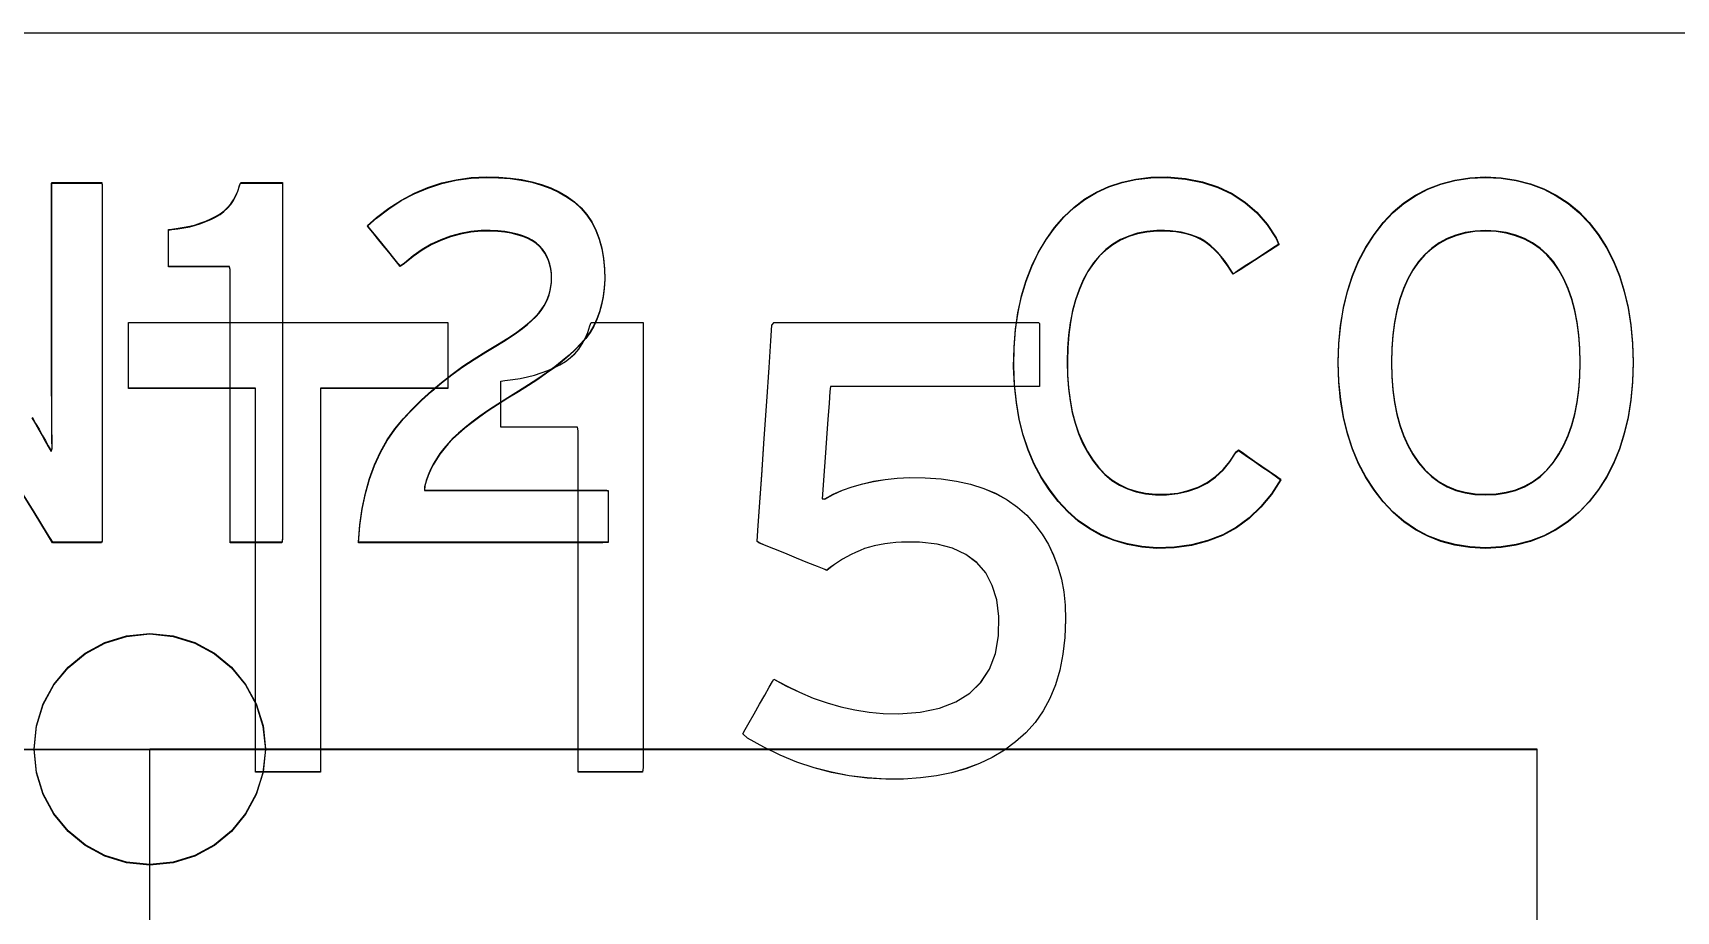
# Model space of a CAD drawing. Extents: x 1 to 47.7, y 0.2 to 35.
# Drawn here: x 36.5456 to 36.901, y 12.1549 to 12.3447 of the extents above; entities that cross this region are included whole.
import ezdxf

# ---------------------------------------------------------------- set-up
doc = ezdxf.new("R2010")
doc.units = 0
doc.header["$MEASUREMENT"] = 0
for name, color, linetype in [('5_1___24__TARGET_LEDS___12', 7, 'CONTINUOUS'), ('6_2___8__INDEPENDENT_INPUT', 7, 'CONTINUOUS'), ('6_3___8__OPTOISO_INDEPENDE', 7, 'CONTINUOUS'), ('6_4___24__OPTOISO_INDEPEND', 7, 'CONTINUOUS'), ('6_6___8__INDEPENDENT_INPUT', 7, 'CONTINUOUS'), ('6_7___8__OPTOISO_INDEPENDE', 7, 'CONTINUOUS'), ('8_0_____DWG', 7, 'CONTINUOUS')]:
    doc.layers.add(name, color=color, linetype=linetype)

msp = doc.modelspace()

# ---------------------------------------------------------------- linework, layer by layer
at = {"layer": '5_1___24__TARGET_LEDS___12'}
for points in [[(36.54539, 12.26154), (36.54617, 12.26019), (36.5469, 12.2589), (36.54761, 12.25766), (36.54827, 12.25646), (36.54891, 12.25532), (36.54951, 12.25422), (36.54974, 12.25485), (36.54972, 12.25678), (36.5497, 12.25876), (36.54968, 12.26079), (36.54967, 12.26289), (36.54966, 12.26503), (36.54965, 12.26723), (36.54964, 12.26948), (36.54964, 12.27179), (36.54964, 12.27321), (36.54964, 12.27681), (36.54964, 12.28223), (36.54964, 12.28875), (36.54964, 12.29562), (36.54964, 12.30214), (36.54964, 12.30756), (36.54964, 12.31116), (36.54965, 12.31225), (36.55016, 12.31225), (36.5513, 12.31225), (36.55289, 12.31225), (36.55472, 12.31225), (36.55659, 12.31225), (36.5583, 12.31225), (36.55966, 12.31225), (36.56047, 12.31225), (36.5606, 12.3117), (36.5606, 12.30667), (36.5606, 12.2975), (36.5606, 12.28561), (36.5606, 12.27242), (36.5606, 12.25933), (36.5606, 12.24774), (36.5606, 12.23908), (36.5606, 12.23475), (36.5604, 12.2345), (36.55952, 12.2345), (36.55812, 12.2345), (36.55641, 12.2345), (36.55457, 12.2345), (36.5528, 12.2345), (36.5513, 12.2345), (36.55025, 12.2345), (36.54986, 12.2345), (36.54876, 12.23628), (36.54584, 12.24103), (36.54164, 12.24786)], [(36.27086, 12.1398), (36.27086, 12.18979), (36.57085, 12.18977)], [(36.57085, 12.1398), (36.57085, 12.18979), (36.87085, 12.18979), (36.87085, 11.93517)]]:
    msp.add_lwpolyline(points, dxfattribs=at)
for points in [[(36.58827, 12.2345), (36.58827, 12.23679), (36.58827, 12.24285), (36.58827, 12.25154), (36.58827, 12.26169), (36.58827, 12.27213), (36.58827, 12.28169), (36.58827, 12.28921), (36.58827, 12.29353), (36.58814, 12.29413), (36.58717, 12.29413), (36.58549, 12.29413), (36.58335, 12.29413), (36.58101, 12.29413), (36.57874, 12.29413), (36.57679, 12.29413), (36.57543, 12.29413), (36.57492, 12.29413), (36.57492, 12.29444), (36.57492, 12.29525), (36.57492, 12.29642), (36.57492, 12.29779), (36.57492, 12.29919), (36.57492, 12.30048), (36.57492, 12.3015), (36.57492, 12.30208), (36.57562, 12.30222), (36.57697, 12.30237), (36.57827, 12.30258), (36.57953, 12.30284), (36.58074, 12.30315), (36.5819, 12.30352), (36.58302, 12.30393), (36.58409, 12.3044), (36.58511, 12.30492), (36.58606, 12.30549), (36.58692, 12.30613), (36.5877, 12.30685), (36.58839, 12.30766), (36.58899, 12.30854), (36.58951, 12.3095), (36.58994, 12.31054), (36.59029, 12.31166), (36.59052, 12.31225), (36.59118, 12.31225), (36.59233, 12.31225), (36.5938, 12.31225), (36.59539, 12.31225), (36.59695, 12.31225), (36.59828, 12.31225), (36.59921, 12.31225), (36.59956, 12.31225), (36.59956, 12.30927), (36.59956, 12.30136), (36.59956, 12.29003), (36.59956, 12.2768), (36.59956, 12.26319), (36.59956, 12.25072), (36.59956, 12.24091), (36.59956, 12.23528), (36.59944, 12.2345), (36.59862, 12.2345), (36.5972, 12.2345), (36.59539, 12.2345), (36.59342, 12.2345), (36.5915, 12.2345), (36.58985, 12.2345), (36.5887, 12.2345)], [(36.61599, 12.2345), (36.61632, 12.23823), (36.61683, 12.24177), (36.61753, 12.24512), (36.61841, 12.24827), (36.61949, 12.25124), (36.62075, 12.25402), (36.6222, 12.2566), (36.62384, 12.259), (36.62567, 12.2612), (36.62762, 12.26327), (36.62965, 12.26527), (36.63177, 12.2672), (36.63396, 12.26905), (36.63623, 12.27082), (36.63858, 12.27252), (36.64102, 12.27415), (36.64353, 12.2757), (36.64573, 12.27699), (36.64735, 12.278), (36.64885, 12.27898), (36.65021, 12.27992), (36.65145, 12.28083), (36.65255, 12.28171), (36.65353, 12.28256), (36.65438, 12.28337), (36.65509, 12.28416), (36.65566, 12.28492), (36.65615, 12.28571), (36.65658, 12.2865), (36.65694, 12.28731), (36.65723, 12.28814), (36.65746, 12.28898), (36.65763, 12.28983), (36.65773, 12.2907), (36.65777, 12.29158), (36.65774, 12.29263), (36.65762, 12.29364), (36.65742, 12.2946), (36.65713, 12.2955), (36.65676, 12.29635), (36.6563, 12.29714), (36.65576, 12.29788), (36.65514, 12.29856), (36.65443, 12.29919), (36.65358, 12.29978), (36.65262, 12.30029), (36.65154, 12.30074), (36.65036, 12.30111), (36.64906, 12.30141), (36.64764, 12.30164), (36.64612, 12.30179), (36.64448, 12.30188), (36.64255, 12.30187), (36.64028, 12.30166), (36.63806, 12.30126), (36.6359, 12.30067), (36.6338, 12.29989), (36.63175, 12.29892), (36.62976, 12.29776), (36.62783, 12.2964), (36.62595, 12.29486), (36.62505, 12.29422), (36.62454, 12.29485), (36.62366, 12.29593), (36.62255, 12.2973), (36.62134, 12.2988), (36.62014, 12.30027), (36.6191, 12.30156), (36.61833, 12.3025), (36.61796, 12.30295), (36.61992, 12.30472), (36.62255, 12.30673), (36.62527, 12.30848), (36.62809, 12.30998), (36.63101, 12.3112), (36.63403, 12.31217), (36.63715, 12.31287), (36.64036, 12.31332), (36.64368, 12.3135), (36.64633, 12.31343), (36.64885, 12.31323), (36.65123, 12.3129), (36.65348, 12.31244), (36.6556, 12.31184), (36.65758, 12.31111), (36.65943, 12.31025), (36.66114, 12.30926), (36.66272, 12.30812), (36.66414, 12.3068), (36.66538, 12.30534), (36.66646, 12.30374), (36.66736, 12.302), (36.66808, 12.30012), (36.66864, 12.29809), (36.66902, 12.29592), (36.66923, 12.29361), (36.66926, 12.29139), (36.66915, 12.2895), (36.66893, 12.28769), (36.66859, 12.28596), (36.66814, 12.28433), (36.66757, 12.28278), (36.66689, 12.28132), (36.66609, 12.27995), (36.66518, 12.27866), (36.66412, 12.27744), (36.66291, 12.27621), (36.66156, 12.27497), (36.66007, 12.2737), (36.65845, 12.27243), (36.6567, 12.27114), (36.65481, 12.26983), (36.65278, 12.2685), (36.65061, 12.26717), (36.64829, 12.26575), (36.64611, 12.26436), (36.64409, 12.26301), (36.64224, 12.26172), (36.64054, 12.26046), (36.63901, 12.25925), (36.63764, 12.25808), (36.63644, 12.25696), (36.63539, 12.25587), (36.63446, 12.25477), (36.63361, 12.25366), (36.63285, 12.25252), (36.63217, 12.25137), (36.63158, 12.25021), (36.63107, 12.24902), (36.63065, 12.24782), (36.63032, 12.2466), (36.63031, 12.24578), (36.63262, 12.24578), (36.6371, 12.24578), (36.64303, 12.24578), (36.64971, 12.24578), (36.65642, 12.24578), (36.66247, 12.24578), (36.66715, 12.24578), (36.66973, 12.24578), (36.67003, 12.24565), (36.67003, 12.24484), (36.67003, 12.24347), (36.67003, 12.24173), (36.67003, 12.23982), (36.67003, 12.23795), (36.67003, 12.23631), (36.67003, 12.2351), (36.67003, 12.23453), (36.66883, 12.2345), (36.66428, 12.2345), (36.65722, 12.2345), (36.64862, 12.2345), (36.63943, 12.2345), (36.63062, 12.2345), (36.62313, 12.2345), (36.61794, 12.2345)], [(36.8155, 12.24812), (36.81346, 12.24497), (36.81119, 12.24219), (36.80867, 12.23978), (36.80591, 12.23776), (36.80291, 12.23611), (36.79967, 12.23483), (36.79619, 12.23393), (36.79246, 12.2334), (36.78868, 12.23328), (36.78543, 12.23356), (36.78234, 12.23413), (36.77942, 12.23497), (36.77667, 12.2361), (36.77409, 12.23751), (36.77167, 12.2392), (36.76943, 12.24118), (36.76735, 12.24344), (36.76542, 12.24594), (36.76367, 12.24861), (36.76215, 12.25146), (36.76086, 12.25451), (36.75978, 12.25775), (36.75893, 12.26117), (36.7583, 12.26479), (36.7579, 12.26859), (36.75771, 12.27258), (36.7578, 12.27664), (36.75811, 12.28053), (36.75865, 12.28423), (36.75941, 12.28774), (36.7604, 12.29107), (36.76161, 12.29422), (36.76304, 12.29718), (36.76469, 12.29995), (36.76657, 12.30254), (36.76858, 12.30488), (36.77075, 12.30694), (36.7731, 12.30872), (36.77561, 12.31021), (36.7783, 12.31143), (36.78115, 12.31237), (36.78417, 12.31303), (36.78736, 12.3134), (36.79095, 12.31347), (36.79488, 12.31313), (36.79853, 12.31242), (36.80189, 12.31133), (36.80497, 12.30987), (36.80777, 12.30803), (36.81029, 12.30582), (36.81252, 12.30323), (36.81447, 12.30027), (36.81504, 12.2989), (36.81429, 12.29841), (36.81304, 12.29761), (36.81148, 12.2966), (36.80977, 12.2955), (36.80811, 12.29443), (36.80667, 12.29351), (36.80564, 12.29284), (36.80518, 12.29255), (36.80462, 12.29347), (36.80395, 12.29447), (36.80327, 12.29542), (36.80258, 12.2963), (36.80186, 12.29711), (36.80113, 12.29786), (36.80038, 12.29855), (36.79961, 12.29917), (36.79881, 12.29973), (36.79793, 12.3002), (36.79701, 12.30062), (36.79602, 12.30098), (36.79499, 12.30127), (36.79391, 12.30151), (36.79277, 12.3017), (36.79158, 12.30182), (36.79033, 12.30188), (36.78867, 12.30187), (36.78652, 12.30167), (36.78449, 12.30128), (36.78259, 12.3007), (36.78081, 12.29992), (36.77916, 12.29895), (36.77763, 12.29779), (36.77623, 12.29644), (36.77496, 12.29489), (36.77379, 12.29314), (36.77275, 12.29122), (36.77185, 12.28915), (36.77108, 12.28694), (36.77045, 12.28457), (36.76996, 12.28205), (36.76961, 12.27939), (36.76939, 12.27657), (36.76931, 12.27361), (36.76937, 12.27066), (36.76957, 12.26785), (36.76991, 12.2652), (36.77038, 12.26269), (36.77099, 12.26033), (36.77174, 12.25811), (36.77262, 12.25605), (36.77365, 12.25412), (36.7748, 12.25234), (36.77606, 12.25069), (36.77744, 12.24924), (36.77895, 12.248), (36.78058, 12.24697), (36.78234, 12.24614), (36.78423, 12.24552), (36.78624, 12.2451), (36.78837, 12.24489), (36.79075, 12.24489), (36.79319, 12.24513), (36.79546, 12.24564), (36.79758, 12.24639), (36.79954, 12.2474), (36.80135, 12.24867), (36.80299, 12.25019), (36.80447, 12.25197), (36.8058, 12.25401), (36.80631, 12.25446), (36.80709, 12.25393), (36.8083, 12.25309), (36.8098, 12.25206), (36.8114, 12.25095), (36.81294, 12.24989), (36.81425, 12.24898), (36.81516, 12.24836)], [(36.89171, 12.2734), (36.89157, 12.26926), (36.8912, 12.26533), (36.89059, 12.26159), (36.88976, 12.25805), (36.88871, 12.25471), (36.88742, 12.25157), (36.8859, 12.24863), (36.88415, 12.24589), (36.88216, 12.24333), (36.87997, 12.24103), (36.87761, 12.23902), (36.87507, 12.23731), (36.87236, 12.2359), (36.86947, 12.23479), (36.8664, 12.23398), (36.86317, 12.23347), (36.85975, 12.23326), (36.85637, 12.23347), (36.85316, 12.23398), (36.85013, 12.23479), (36.84728, 12.2359), (36.8446, 12.23731), (36.84211, 12.23902), (36.83979, 12.24103), (36.83765, 12.24333), (36.83566, 12.24589), (36.83386, 12.24863), (36.83231, 12.25157), (36.83099, 12.25471), (36.8299, 12.25805), (36.82905, 12.26159), (36.82843, 12.26533), (36.82805, 12.26926), (36.82791, 12.2734), (36.82805, 12.27754), (36.82843, 12.28149), (36.82905, 12.28524), (36.8299, 12.2888), (36.83099, 12.29216), (36.83231, 12.29532), (36.83386, 12.29829), (36.83566, 12.30106), (36.83765, 12.30362), (36.83979, 12.30589), (36.84211, 12.30787), (36.8446, 12.30954), (36.84728, 12.31093), (36.85013, 12.31201), (36.85316, 12.3128), (36.85637, 12.3133), (36.85975, 12.3135), (36.86317, 12.3133), (36.8664, 12.3128), (36.86947, 12.31201), (36.87236, 12.31093), (36.87507, 12.30954), (36.87761, 12.30787), (36.87997, 12.30589), (36.88216, 12.30362), (36.88415, 12.30106), (36.8859, 12.29829), (36.88742, 12.29532), (36.88871, 12.29216), (36.88976, 12.2888), (36.89059, 12.28524), (36.8912, 12.28149), (36.89157, 12.27754)], [(36.88021, 12.2734), (36.88014, 12.27646), (36.87992, 12.27935), (36.87957, 12.28209), (36.87907, 12.28467), (36.87843, 12.2871), (36.87764, 12.28936), (36.87672, 12.29147), (36.87564, 12.29342), (36.87442, 12.29518), (36.87306, 12.29673), (36.87157, 12.29808), (36.86994, 12.29922), (36.86817, 12.30016), (36.86627, 12.3009), (36.86423, 12.30144), (36.86206, 12.30177), (36.85975, 12.30189), (36.85749, 12.30177), (36.85536, 12.30144), (36.85336, 12.3009), (36.85148, 12.30016), (36.84974, 12.29922), (36.84813, 12.29808), (36.84664, 12.29673), (36.84529, 12.29518), (36.84406, 12.29342), (36.84297, 12.29147), (36.84203, 12.28936), (36.84123, 12.2871), (36.84057, 12.28467), (36.84006, 12.28209), (36.8397, 12.27935), (36.83948, 12.27646), (36.83941, 12.2734), (36.83948, 12.27039), (36.8397, 12.26752), (36.84006, 12.26482), (36.84057, 12.26226), (36.84123, 12.25987), (36.84203, 12.25762), (36.84297, 12.25553), (36.84406, 12.2536), (36.84529, 12.2518), (36.84664, 12.25017), (36.84813, 12.24876), (36.84974, 12.24757), (36.85148, 12.24659), (36.85336, 12.24584), (36.85536, 12.24529), (36.85749, 12.24497), (36.85975, 12.24486), (36.86206, 12.24497), (36.86423, 12.24529), (36.86627, 12.24584), (36.86817, 12.24659), (36.86994, 12.24757), (36.87157, 12.24876), (36.87306, 12.25017), (36.87442, 12.2518), (36.87564, 12.2536), (36.87672, 12.25553), (36.87764, 12.25762), (36.87843, 12.25987), (36.87907, 12.26226), (36.87957, 12.26482), (36.87992, 12.26752), (36.88014, 12.27039)], [(36.59587, 12.18979), (36.59536, 12.18475), (36.5939, 12.18005), (36.59159, 12.17581), (36.58854, 12.17211), (36.58484, 12.16906), (36.5806, 12.16675), (36.57591, 12.1653), (36.57088, 12.16479), (36.56584, 12.1653), (36.56114, 12.16675), (36.55689, 12.16906), (36.55319, 12.17211), (36.55014, 12.17581), (36.54783, 12.18005), (36.54638, 12.18475), (36.54587, 12.18979), (36.54638, 12.19482), (36.54783, 12.19952), (36.55014, 12.20376), (36.55319, 12.20746), (36.55689, 12.21051), (36.56114, 12.21282), (36.56584, 12.21427), (36.57088, 12.21478), (36.57591, 12.21427), (36.5806, 12.21282), (36.58484, 12.21051), (36.58854, 12.20746), (36.59159, 12.20376), (36.5939, 12.19952), (36.59536, 12.19482)]]:
    msp.add_lwpolyline(points, close=True, dxfattribs=at)
at = {"layer": '6_2___8__INDEPENDENT_INPUT'}
msp.add_lwpolyline([(36.60783, 12.26789), (36.60783, 12.18494), (36.59374, 12.18494), (36.59374, 12.26789), (36.56627, 12.26789), (36.56627, 12.28212), (36.63532, 12.28212), (36.63532, 12.26789), (36.60783, 12.26789)], dxfattribs=at)
for points in [[(36.66352, 12.18494), (36.66352, 12.1878), (36.66352, 12.19538), (36.66352, 12.20624), (36.66352, 12.21892), (36.66352, 12.23197), (36.66352, 12.24392), (36.66352, 12.25333), (36.66352, 12.25873), (36.66335, 12.25947), (36.66214, 12.25947), (36.66004, 12.25947), (36.65736, 12.25947), (36.65444, 12.25947), (36.65159, 12.25947), (36.64916, 12.25947), (36.64746, 12.25947), (36.64682, 12.25947), (36.64682, 12.25986), (36.64682, 12.26088), (36.64682, 12.26234), (36.64682, 12.26405), (36.64682, 12.26581), (36.64682, 12.26742), (36.64682, 12.26868), (36.64682, 12.26941), (36.64769, 12.26958), (36.64938, 12.26978), (36.65101, 12.27003), (36.65258, 12.27036), (36.6541, 12.27075), (36.65555, 12.27121), (36.65695, 12.27173), (36.65829, 12.27232), (36.65957, 12.27297), (36.66075, 12.27367), (36.66183, 12.27448), (36.6628, 12.27538), (36.66366, 12.27638), (36.66441, 12.27748), (36.66506, 12.27868), (36.6656, 12.27999), (36.66603, 12.28139), (36.66632, 12.28212), (36.66715, 12.28212), (36.66859, 12.28212), (36.67041, 12.28212), (36.67241, 12.28212), (36.67435, 12.28212), (36.67601, 12.28212), (36.67718, 12.28212), (36.67761, 12.28212), (36.67761, 12.27841), (36.67761, 12.26852), (36.67761, 12.25435), (36.67761, 12.23782), (36.67761, 12.22081), (36.67761, 12.20522), (36.67761, 12.19295), (36.67761, 12.18591), (36.67747, 12.18494), (36.67645, 12.18494), (36.67467, 12.18494), (36.67241, 12.18494), (36.66995, 12.18494), (36.66755, 12.18494), (36.66549, 12.18494), (36.66406, 12.18494)], [(36.76896, 12.21794), (36.7688, 12.21405), (36.76838, 12.21039), (36.7677, 12.20697), (36.76676, 12.20378), (36.76555, 12.20084), (36.76408, 12.19813), (36.76236, 12.19566), (36.76037, 12.19343), (36.75812, 12.19143), (36.7557, 12.18966), (36.7531, 12.18811), (36.75033, 12.18678), (36.74739, 12.18566), (36.74428, 12.18477), (36.74099, 12.1841), (36.73754, 12.18365), (36.73391, 12.18342), (36.73004, 12.18341), (36.72606, 12.18364), (36.72215, 12.18413), (36.71832, 12.18486), (36.71455, 12.18585), (36.71085, 12.18708), (36.70722, 12.18856), (36.70366, 12.19029), (36.70018, 12.19227), (36.69914, 12.19318), (36.69967, 12.19412), (36.70054, 12.19564), (36.70161, 12.19753), (36.70277, 12.19958), (36.7039, 12.20156), (36.70487, 12.20327), (36.70556, 12.20449), (36.70586, 12.20502), (36.70847, 12.2036), (36.71142, 12.20217), (36.71438, 12.20094), (36.71737, 12.19989), (36.72037, 12.19903), (36.72339, 12.19836), (36.72643, 12.19788), (36.7295, 12.19758), (36.73279, 12.19749), (36.73751, 12.19786), (36.74165, 12.19873), (36.74522, 12.20009), (36.74821, 12.20196), (36.75063, 12.20432), (36.75248, 12.20718), (36.75375, 12.21055), (36.75445, 12.21441), (36.75454, 12.21855), (36.75406, 12.22214), (36.7531, 12.22528), (36.75166, 12.22797), (36.74975, 12.2302), (36.74736, 12.23198), (36.7445, 12.23331), (36.74117, 12.23419), (36.73736, 12.23462), (36.73478, 12.23465), (36.73348, 12.23461), (36.73223, 12.23453), (36.73101, 12.23441), (36.72983, 12.23426), (36.72868, 12.23406), (36.72757, 12.23382), (36.7265, 12.23355), (36.72547, 12.23324), (36.72448, 12.23285), (36.72351, 12.23242), (36.72257, 12.23196), (36.72164, 12.23147), (36.72073, 12.23095), (36.71984, 12.2304), (36.71897, 12.22981), (36.71812, 12.22919), (36.71729, 12.22854), (36.71674, 12.22876), (36.7153, 12.22935), (36.71322, 12.2302), (36.71076, 12.2312), (36.7082, 12.23224), (36.70581, 12.23321), (36.70384, 12.23401), (36.70258, 12.23452), (36.70225, 12.23475), (36.70241, 12.23716), (36.70276, 12.24225), (36.70323, 12.24915), (36.70377, 12.25704), (36.70431, 12.26507), (36.70481, 12.2724), (36.7052, 12.27818), (36.70543, 12.28158), (36.7059, 12.28212), (36.70966, 12.28212), (36.71643, 12.28212), (36.7252, 12.28212), (36.73494, 12.28212), (36.74463, 12.28212), (36.75323, 12.28212), (36.75972, 12.28212), (36.76308, 12.28212), (36.76332, 12.2819), (36.76332, 12.28082), (36.76332, 12.27907), (36.76332, 12.2769), (36.76332, 12.27456), (36.76332, 12.27228), (36.76332, 12.27031), (36.76332, 12.26891), (36.76332, 12.2683), (36.76202, 12.2683), (36.75794, 12.2683), (36.75184, 12.2683), (36.74454, 12.2683), (36.73685, 12.2683), (36.72955, 12.2683), (36.72346, 12.2683), (36.71937, 12.2683), (36.71807, 12.26829), (36.71799, 12.26721), (36.71781, 12.2647), (36.71754, 12.26119), (36.71724, 12.25712), (36.71693, 12.25293), (36.71665, 12.24905), (36.71641, 12.24593), (36.71627, 12.244), (36.71684, 12.24396), (36.71871, 12.24497), (36.7207, 12.24586), (36.72282, 12.24662), (36.72506, 12.24726), (36.72743, 12.24778), (36.72993, 12.24817), (36.73254, 12.24844), (36.73529, 12.24859), (36.73858, 12.24857), (36.74207, 12.24831), (36.74535, 12.24783), (36.74841, 12.24714), (36.75126, 12.24623), (36.7539, 12.24511), (36.75632, 12.24377), (36.75853, 12.24221), (36.76053, 12.24044), (36.7623, 12.23848), (36.76386, 12.23638), (36.76522, 12.23415), (36.76636, 12.23178), (36.7673, 12.22928), (36.76803, 12.22665), (36.76855, 12.22388), (36.76886, 12.22098)]]:
    msp.add_lwpolyline(points, close=True, dxfattribs=at)
at = {"layer": '6_3___8__OPTOISO_INDEPENDE'}
msp.add_lwpolyline([(36.60783, 12.26789), (36.60783, 12.18494), (36.59374, 12.18494), (36.59374, 12.26789), (36.56627, 12.26789), (36.56627, 12.28212), (36.63532, 12.28212), (36.63532, 12.26789), (36.60783, 12.26789)], dxfattribs=at)
for points in [[(36.66352, 12.18494), (36.66352, 12.1878), (36.66352, 12.19538), (36.66352, 12.20624), (36.66352, 12.21892), (36.66352, 12.23197), (36.66352, 12.24392), (36.66352, 12.25333), (36.66352, 12.25873), (36.66335, 12.25947), (36.66214, 12.25947), (36.66004, 12.25947), (36.65736, 12.25947), (36.65444, 12.25947), (36.65159, 12.25947), (36.64916, 12.25947), (36.64746, 12.25947), (36.64682, 12.25947), (36.64682, 12.25986), (36.64682, 12.26088), (36.64682, 12.26234), (36.64682, 12.26405), (36.64682, 12.26581), (36.64682, 12.26742), (36.64682, 12.26868), (36.64682, 12.26941), (36.64769, 12.26958), (36.64938, 12.26978), (36.65101, 12.27003), (36.65258, 12.27036), (36.6541, 12.27075), (36.65555, 12.27121), (36.65695, 12.27173), (36.65829, 12.27232), (36.65957, 12.27297), (36.66075, 12.27367), (36.66183, 12.27448), (36.6628, 12.27538), (36.66366, 12.27638), (36.66441, 12.27748), (36.66506, 12.27868), (36.6656, 12.27999), (36.66603, 12.28139), (36.66632, 12.28212), (36.66715, 12.28212), (36.66859, 12.28212), (36.67041, 12.28212), (36.67241, 12.28212), (36.67435, 12.28212), (36.67601, 12.28212), (36.67718, 12.28212), (36.67761, 12.28212), (36.67761, 12.27841), (36.67761, 12.26852), (36.67761, 12.25435), (36.67761, 12.23782), (36.67761, 12.22081), (36.67761, 12.20522), (36.67761, 12.19295), (36.67761, 12.18591), (36.67747, 12.18494), (36.67645, 12.18494), (36.67467, 12.18494), (36.67241, 12.18494), (36.66995, 12.18494), (36.66755, 12.18494), (36.66549, 12.18494), (36.66406, 12.18494)], [(36.76896, 12.21794), (36.7688, 12.21405), (36.76838, 12.21039), (36.7677, 12.20697), (36.76676, 12.20378), (36.76555, 12.20084), (36.76408, 12.19813), (36.76236, 12.19566), (36.76037, 12.19343), (36.75812, 12.19143), (36.7557, 12.18966), (36.7531, 12.18811), (36.75033, 12.18678), (36.74739, 12.18566), (36.74428, 12.18477), (36.74099, 12.1841), (36.73754, 12.18365), (36.73391, 12.18342), (36.73004, 12.18341), (36.72606, 12.18364), (36.72215, 12.18413), (36.71832, 12.18486), (36.71455, 12.18585), (36.71085, 12.18708), (36.70722, 12.18856), (36.70366, 12.19029), (36.70018, 12.19227), (36.69914, 12.19318), (36.69967, 12.19412), (36.70054, 12.19564), (36.70161, 12.19753), (36.70277, 12.19958), (36.7039, 12.20156), (36.70487, 12.20327), (36.70556, 12.20449), (36.70586, 12.20502), (36.70847, 12.2036), (36.71142, 12.20217), (36.71438, 12.20094), (36.71737, 12.19989), (36.72037, 12.19903), (36.72339, 12.19836), (36.72643, 12.19788), (36.7295, 12.19758), (36.73279, 12.19749), (36.73751, 12.19786), (36.74165, 12.19873), (36.74522, 12.20009), (36.74821, 12.20196), (36.75063, 12.20432), (36.75248, 12.20718), (36.75375, 12.21055), (36.75445, 12.21441), (36.75454, 12.21855), (36.75406, 12.22214), (36.7531, 12.22528), (36.75166, 12.22797), (36.74975, 12.2302), (36.74736, 12.23198), (36.7445, 12.23331), (36.74117, 12.23419), (36.73736, 12.23462), (36.73478, 12.23465), (36.73348, 12.23461), (36.73223, 12.23453), (36.73101, 12.23441), (36.72983, 12.23426), (36.72868, 12.23406), (36.72757, 12.23382), (36.7265, 12.23355), (36.72547, 12.23324), (36.72448, 12.23285), (36.72351, 12.23242), (36.72257, 12.23196), (36.72164, 12.23147), (36.72073, 12.23095), (36.71984, 12.2304), (36.71897, 12.22981), (36.71812, 12.22919), (36.71729, 12.22854), (36.71674, 12.22876), (36.7153, 12.22935), (36.71322, 12.2302), (36.71076, 12.2312), (36.7082, 12.23224), (36.70581, 12.23321), (36.70384, 12.23401), (36.70258, 12.23452), (36.70225, 12.23475), (36.70241, 12.23716), (36.70276, 12.24225), (36.70323, 12.24915), (36.70377, 12.25704), (36.70431, 12.26507), (36.70481, 12.2724), (36.7052, 12.27818), (36.70543, 12.28158), (36.7059, 12.28212), (36.70966, 12.28212), (36.71643, 12.28212), (36.7252, 12.28212), (36.73494, 12.28212), (36.74463, 12.28212), (36.75323, 12.28212), (36.75972, 12.28212), (36.76308, 12.28212), (36.76332, 12.2819), (36.76332, 12.28082), (36.76332, 12.27907), (36.76332, 12.2769), (36.76332, 12.27456), (36.76332, 12.27228), (36.76332, 12.27031), (36.76332, 12.26891), (36.76332, 12.2683), (36.76202, 12.2683), (36.75794, 12.2683), (36.75184, 12.2683), (36.74454, 12.2683), (36.73685, 12.2683), (36.72955, 12.2683), (36.72346, 12.2683), (36.71937, 12.2683), (36.71807, 12.26829), (36.71799, 12.26721), (36.71781, 12.2647), (36.71754, 12.26119), (36.71724, 12.25712), (36.71693, 12.25293), (36.71665, 12.24905), (36.71641, 12.24593), (36.71627, 12.244), (36.71684, 12.24396), (36.71871, 12.24497), (36.7207, 12.24586), (36.72282, 12.24662), (36.72506, 12.24726), (36.72743, 12.24778), (36.72993, 12.24817), (36.73254, 12.24844), (36.73529, 12.24859), (36.73858, 12.24857), (36.74207, 12.24831), (36.74535, 12.24783), (36.74841, 12.24714), (36.75126, 12.24623), (36.7539, 12.24511), (36.75632, 12.24377), (36.75853, 12.24221), (36.76053, 12.24044), (36.7623, 12.23848), (36.76386, 12.23638), (36.76522, 12.23415), (36.76636, 12.23178), (36.7673, 12.22928), (36.76803, 12.22665), (36.76855, 12.22388), (36.76886, 12.22098)]]:
    msp.add_lwpolyline(points, close=True, dxfattribs=at)
at = {"layer": '6_4___24__OPTOISO_INDEPEND'}
for points in [[(36.54541, 12.26167), (36.54618, 12.26032), (36.54692, 12.25903), (36.54762, 12.25779), (36.54829, 12.25659), (36.54892, 12.25545), (36.54952, 12.25436), (36.54975, 12.25498), (36.54973, 12.25691), (36.54971, 12.25889), (36.5497, 12.26093), (36.54968, 12.26302), (36.54967, 12.26516), (36.54966, 12.26736), (36.54966, 12.26961), (36.54966, 12.27192), (36.54966, 12.27335), (36.54966, 12.27695), (36.54966, 12.28237), (36.54966, 12.28888), (36.54966, 12.29576), (36.54966, 12.30227), (36.54966, 12.30769), (36.54966, 12.31129), (36.54966, 12.31238), (36.55017, 12.31238), (36.55132, 12.31238), (36.5529, 12.31238), (36.55473, 12.31238), (36.5566, 12.31238), (36.55832, 12.31238), (36.55967, 12.31238), (36.56048, 12.31238), (36.56061, 12.31183), (36.56061, 12.30679), (36.56061, 12.29763), (36.56061, 12.28574), (36.56061, 12.27255), (36.56061, 12.25946), (36.56061, 12.24787), (36.56061, 12.23921), (36.56061, 12.23488), (36.56041, 12.23463), (36.55953, 12.23463), (36.55814, 12.23463), (36.55642, 12.23463), (36.55458, 12.23463), (36.55282, 12.23463), (36.55131, 12.23463), (36.55026, 12.23463), (36.54987, 12.23463), (36.54878, 12.23641), (36.54586, 12.24116), (36.54165, 12.24799)], [(36.27087, 12.13994), (36.27087, 12.18992), (36.57087, 12.1899)], [(36.57087, 12.13994), (36.57087, 12.18992), (36.87086, 12.18992), (36.87086, 11.93527)]]:
    msp.add_lwpolyline(points, dxfattribs=at)
for points in [[(36.58828, 12.23463), (36.58828, 12.23691), (36.58828, 12.24298), (36.58828, 12.25167), (36.58828, 12.26182), (36.58828, 12.27225), (36.58828, 12.28182), (36.58828, 12.28934), (36.58828, 12.29366), (36.58815, 12.29426), (36.58718, 12.29426), (36.5855, 12.29426), (36.58336, 12.29426), (36.58102, 12.29426), (36.57875, 12.29426), (36.57681, 12.29426), (36.57545, 12.29426), (36.57494, 12.29426), (36.57494, 12.29456), (36.57494, 12.29538), (36.57494, 12.29655), (36.57494, 12.29792), (36.57494, 12.29932), (36.57494, 12.30061), (36.57494, 12.30162), (36.57494, 12.30221), (36.57563, 12.30234), (36.57698, 12.3025), (36.57828, 12.30271), (36.57954, 12.30297), (36.58075, 12.30328), (36.58191, 12.30365), (36.58303, 12.30406), (36.5841, 12.30453), (36.58512, 12.30505), (36.58607, 12.30562), (36.58693, 12.30626), (36.58771, 12.30698), (36.5884, 12.30779), (36.58901, 12.30867), (36.58952, 12.30963), (36.58996, 12.31067), (36.5903, 12.31179), (36.59053, 12.31238), (36.59119, 12.31238), (36.59234, 12.31238), (36.59381, 12.31238), (36.59541, 12.31238), (36.59696, 12.31238), (36.59829, 12.31238), (36.59922, 12.31238), (36.59957, 12.31238), (36.59957, 12.3094), (36.59957, 12.30149), (36.59957, 12.29016), (36.59957, 12.27693), (36.59957, 12.26332), (36.59957, 12.25085), (36.59957, 12.24104), (36.59957, 12.23541), (36.59946, 12.23463), (36.59864, 12.23463), (36.59721, 12.23463), (36.5954, 12.23463), (36.59343, 12.23463), (36.59151, 12.23463), (36.58986, 12.23463), (36.58872, 12.23463)], [(36.61601, 12.23463), (36.61633, 12.23836), (36.61684, 12.2419), (36.61754, 12.24524), (36.61843, 12.2484), (36.6195, 12.25137), (36.62076, 12.25414), (36.62222, 12.25673), (36.62385, 12.25913), (36.62568, 12.26133), (36.62763, 12.2634), (36.62967, 12.2654), (36.63178, 12.26733), (36.63397, 12.26918), (36.63624, 12.27096), (36.6386, 12.27266), (36.64103, 12.27428), (36.64355, 12.27584), (36.64574, 12.27712), (36.64737, 12.27813), (36.64886, 12.27911), (36.65023, 12.28005), (36.65146, 12.28096), (36.65257, 12.28184), (36.65354, 12.28269), (36.65439, 12.2835), (36.6551, 12.28428), (36.65568, 12.28505), (36.65617, 12.28583), (36.65659, 12.28663), (36.65695, 12.28744), (36.65724, 12.28827), (36.65747, 12.28911), (36.65764, 12.28996), (36.65774, 12.29083), (36.65778, 12.29171), (36.65775, 12.29276), (36.65763, 12.29377), (36.65743, 12.29473), (36.65714, 12.29563), (36.65677, 12.29648), (36.65632, 12.29727), (36.65578, 12.29801), (36.65515, 12.29869), (36.65444, 12.29932), (36.65359, 12.29991), (36.65263, 12.30042), (36.65156, 12.30087), (36.65037, 12.30124), (36.64907, 12.30154), (36.64766, 12.30177), (36.64613, 12.30192), (36.64449, 12.30201), (36.64257, 12.30199), (36.64029, 12.30179), (36.63807, 12.30139), (36.63591, 12.3008), (36.63381, 12.30002), (36.63176, 12.29904), (36.62977, 12.29788), (36.62784, 12.29653), (36.62596, 12.29499), (36.62507, 12.29435), (36.62455, 12.29498), (36.62368, 12.29606), (36.62257, 12.29743), (36.62135, 12.29892), (36.62016, 12.3004), (36.61911, 12.30169), (36.61834, 12.30263), (36.61797, 12.30308), (36.61993, 12.30485), (36.62256, 12.30686), (36.62528, 12.30861), (36.62811, 12.3101), (36.63103, 12.31133), (36.63405, 12.3123), (36.63716, 12.313), (36.64038, 12.31345), (36.64369, 12.31363), (36.64634, 12.31356), (36.64886, 12.31336), (36.65125, 12.31303), (36.6535, 12.31257), (36.65561, 12.31197), (36.65759, 12.31124), (36.65944, 12.31038), (36.66115, 12.30938), (36.66273, 12.30825), (36.66415, 12.30693), (36.6654, 12.30547), (36.66647, 12.30388), (36.66737, 12.30213), (36.6681, 12.30025), (36.66865, 12.29822), (36.66903, 12.29605), (36.66924, 12.29374), (36.66927, 12.29152), (36.66916, 12.28962), (36.66894, 12.28781), (36.6686, 12.28609), (36.66815, 12.28446), (36.66758, 12.28291), (36.6669, 12.28145), (36.6661, 12.28008), (36.66519, 12.2788), (36.66413, 12.27758), (36.66292, 12.27634), (36.66157, 12.2751), (36.66009, 12.27383), (36.65847, 12.27256), (36.65671, 12.27126), (36.65482, 12.26996), (36.65279, 12.26863), (36.65063, 12.26729), (36.6483, 12.26587), (36.64612, 12.26449), (36.6441, 12.26314), (36.64225, 12.26184), (36.64055, 12.26059), (36.63902, 12.25938), (36.63765, 12.25821), (36.63645, 12.25709), (36.6354, 12.256), (36.63447, 12.2549), (36.63363, 12.25379), (36.63287, 12.25265), (36.63219, 12.2515), (36.6316, 12.25034), (36.63109, 12.24915), (36.63067, 12.24795), (36.63033, 12.24673), (36.63032, 12.24591), (36.63264, 12.24591), (36.63711, 12.24591), (36.64304, 12.24591), (36.64972, 12.24591), (36.65644, 12.24591), (36.66249, 12.24591), (36.66716, 12.24591), (36.66975, 12.24591), (36.67004, 12.24578), (36.67004, 12.24497), (36.67004, 12.2436), (36.67004, 12.24186), (36.67004, 12.23995), (36.67004, 12.23808), (36.67004, 12.23644), (36.67004, 12.23523), (36.67004, 12.23465), (36.66885, 12.23463), (36.66429, 12.23463), (36.65723, 12.23463), (36.64863, 12.23463), (36.63944, 12.23463), (36.63063, 12.23463), (36.62314, 12.23463), (36.61795, 12.23463)], [(36.81551, 12.24825), (36.81348, 12.2451), (36.8112, 12.24232), (36.80868, 12.23991), (36.80592, 12.23789), (36.80292, 12.23623), (36.79968, 12.23496), (36.7962, 12.23406), (36.79248, 12.23353), (36.78869, 12.23341), (36.78544, 12.23369), (36.78235, 12.23425), (36.77943, 12.2351), (36.77668, 12.23623), (36.7741, 12.23764), (36.77169, 12.23933), (36.76944, 12.24131), (36.76736, 12.24357), (36.76543, 12.24607), (36.76369, 12.24874), (36.76216, 12.25159), (36.76087, 12.25464), (36.75979, 12.25787), (36.75894, 12.2613), (36.75831, 12.26491), (36.75791, 12.26872), (36.75773, 12.27271), (36.75781, 12.27677), (36.75812, 12.28066), (36.75866, 12.28436), (36.75942, 12.28787), (36.76041, 12.2912), (36.76162, 12.29435), (36.76305, 12.29731), (36.76471, 12.30008), (36.76658, 12.30267), (36.76859, 12.30501), (36.77077, 12.30707), (36.77311, 12.30884), (36.77563, 12.31034), (36.77831, 12.31156), (36.78116, 12.3125), (36.78417, 12.31315), (36.78736, 12.31353), (36.79095, 12.3136), (36.79489, 12.31326), (36.79854, 12.31255), (36.8019, 12.31146), (36.80498, 12.31), (36.80778, 12.30816), (36.8103, 12.30595), (36.81253, 12.30336), (36.81448, 12.3004), (36.81505, 12.29903), (36.8143, 12.29854), (36.81306, 12.29774), (36.8115, 12.29673), (36.80979, 12.29563), (36.80814, 12.29456), (36.8067, 12.29364), (36.80566, 12.29297), (36.80521, 12.29267), (36.80464, 12.2936), (36.80397, 12.2946), (36.80329, 12.29555), (36.80259, 12.29643), (36.80188, 12.29724), (36.80114, 12.29799), (36.80039, 12.29868), (36.79962, 12.2993), (36.79882, 12.29986), (36.79795, 12.30033), (36.79702, 12.30075), (36.79604, 12.3011), (36.795, 12.3014), (36.79392, 12.30164), (36.79278, 12.30182), (36.79159, 12.30195), (36.79035, 12.30201), (36.78868, 12.302), (36.78653, 12.3018), (36.7845, 12.30141), (36.7826, 12.30082), (36.78082, 12.30005), (36.77917, 12.29908), (36.77765, 12.29792), (36.77625, 12.29657), (36.77497, 12.29502), (36.77381, 12.29327), (36.77276, 12.29135), (36.77186, 12.28928), (36.77109, 12.28706), (36.77047, 12.2847), (36.76998, 12.28218), (36.76962, 12.27952), (36.76941, 12.2767), (36.76933, 12.27374), (36.76939, 12.27078), (36.76959, 12.26798), (36.76992, 12.26533), (36.77039, 12.26282), (36.771, 12.26045), (36.77175, 12.25824), (36.77264, 12.25617), (36.77366, 12.25425), (36.77481, 12.25247), (36.77607, 12.25082), (36.77745, 12.24937), (36.77896, 12.24813), (36.7806, 12.2471), (36.78236, 12.24627), (36.78424, 12.24565), (36.78625, 12.24523), (36.78839, 12.24502), (36.79077, 12.24502), (36.79321, 12.24526), (36.79548, 12.24577), (36.7976, 12.24652), (36.79956, 12.24754), (36.80136, 12.2488), (36.80301, 12.25033), (36.80449, 12.2521), (36.80581, 12.25414), (36.80633, 12.25459), (36.8071, 12.25406), (36.80832, 12.25322), (36.80981, 12.25218), (36.81141, 12.25108), (36.81295, 12.25002), (36.81426, 12.24911), (36.81517, 12.24849)], [(36.89172, 12.27353), (36.89158, 12.26939), (36.89121, 12.26545), (36.89061, 12.26172), (36.88978, 12.25818), (36.88872, 12.25484), (36.88743, 12.2517), (36.88591, 12.24876), (36.88417, 12.24602), (36.88218, 12.24346), (36.87999, 12.24115), (36.87762, 12.23915), (36.87508, 12.23744), (36.87237, 12.23603), (36.86948, 12.23492), (36.86642, 12.23411), (36.86318, 12.2336), (36.85977, 12.23338), (36.85638, 12.2336), (36.85317, 12.23411), (36.85014, 12.23492), (36.84729, 12.23603), (36.84461, 12.23744), (36.84211, 12.23915), (36.83979, 12.24115), (36.83765, 12.24346), (36.83566, 12.24602), (36.83387, 12.24876), (36.83231, 12.2517), (36.83099, 12.25484), (36.82991, 12.25818), (36.82906, 12.26172), (36.82844, 12.26545), (36.82806, 12.26939), (36.82792, 12.27353), (36.82806, 12.27767), (36.82844, 12.28162), (36.82906, 12.28537), (36.82991, 12.28892), (36.83099, 12.29228), (36.83231, 12.29545), (36.83387, 12.29842), (36.83566, 12.30119), (36.83765, 12.30375), (36.83979, 12.30602), (36.84211, 12.30799), (36.84461, 12.30967), (36.84729, 12.31106), (36.85014, 12.31214), (36.85317, 12.31293), (36.85638, 12.31343), (36.85977, 12.31363), (36.86318, 12.31343), (36.86642, 12.31293), (36.86948, 12.31214), (36.87237, 12.31106), (36.87508, 12.30967), (36.87762, 12.30799), (36.87999, 12.30602), (36.88218, 12.30375), (36.88417, 12.30119), (36.88591, 12.29842), (36.88743, 12.29545), (36.88872, 12.29228), (36.88978, 12.28892), (36.89061, 12.28537), (36.89121, 12.28162), (36.89158, 12.27767)], [(36.88022, 12.27353), (36.88015, 12.27659), (36.87994, 12.27948), (36.87958, 12.28222), (36.87908, 12.2848), (36.87844, 12.28723), (36.87766, 12.28949), (36.87673, 12.2916), (36.87566, 12.29355), (36.87444, 12.29531), (36.87308, 12.29686), (36.87159, 12.29821), (36.86996, 12.29935), (36.86819, 12.30029), (36.86629, 12.30103), (36.86425, 12.30156), (36.86208, 12.30189), (36.85977, 12.30202), (36.85751, 12.30189), (36.85537, 12.30156), (36.85337, 12.30103), (36.8515, 12.30029), (36.84975, 12.29935), (36.84814, 12.29821), (36.84666, 12.29686), (36.8453, 12.29531), (36.84407, 12.29355), (36.84298, 12.2916), (36.84204, 12.28949), (36.84124, 12.28723), (36.84059, 12.2848), (36.84008, 12.28222), (36.83971, 12.27948), (36.8395, 12.27659), (36.83942, 12.27353), (36.8395, 12.27051), (36.83971, 12.26765), (36.84008, 12.26494), (36.84059, 12.26239), (36.84124, 12.25999), (36.84204, 12.25775), (36.84298, 12.25566), (36.84407, 12.25373), (36.8453, 12.25193), (36.84666, 12.2503), (36.84814, 12.24889), (36.84975, 12.2477), (36.8515, 12.24672), (36.85337, 12.24596), (36.85537, 12.24542), (36.85751, 12.2451), (36.85977, 12.24499), (36.86208, 12.2451), (36.86425, 12.24542), (36.86629, 12.24596), (36.86819, 12.24672), (36.86996, 12.2477), (36.87159, 12.24889), (36.87308, 12.2503), (36.87444, 12.25193), (36.87566, 12.25373), (36.87673, 12.25566), (36.87766, 12.25775), (36.87844, 12.25999), (36.87908, 12.26239), (36.87958, 12.26494), (36.87994, 12.26765), (36.88015, 12.27051)], [(36.59588, 12.18992), (36.59537, 12.18488), (36.59391, 12.18019), (36.59161, 12.17594), (36.58855, 12.17224), (36.58486, 12.16919), (36.58061, 12.16688), (36.57593, 12.16543), (36.5709, 12.16492), (36.56585, 12.16543), (36.56115, 12.16688), (36.5569, 12.16919), (36.5532, 12.17224), (36.55015, 12.17594), (36.54785, 12.18019), (36.54639, 12.18488), (36.54588, 12.18992), (36.54639, 12.19495), (36.54785, 12.19965), (36.55015, 12.20389), (36.5532, 12.20759), (36.5569, 12.21064), (36.56115, 12.21295), (36.56585, 12.21441), (36.5709, 12.21491), (36.57593, 12.21441), (36.58061, 12.21295), (36.58486, 12.21064), (36.58855, 12.20759), (36.59161, 12.20389), (36.59391, 12.19965), (36.59537, 12.19495)]]:
    msp.add_lwpolyline(points, close=True, dxfattribs=at)
at = {"layer": '6_6___8__INDEPENDENT_INPUT'}
msp.add_lwpolyline([(36.60783, 12.2679), (36.60783, 12.18495), (36.59374, 12.18495), (36.59374, 12.2679), (36.56627, 12.2679), (36.56627, 12.28213), (36.63532, 12.28213), (36.63532, 12.2679), (36.60783, 12.2679)], dxfattribs=at)
for points in [[(36.66352, 12.18495), (36.66352, 12.1878), (36.66352, 12.19539), (36.66352, 12.20625), (36.66352, 12.21893), (36.66352, 12.23198), (36.66352, 12.24393), (36.66352, 12.25334), (36.66352, 12.25874), (36.66335, 12.25948), (36.66214, 12.25948), (36.66004, 12.25948), (36.65736, 12.25948), (36.65444, 12.25948), (36.65159, 12.25948), (36.64916, 12.25948), (36.64746, 12.25948), (36.64682, 12.25948), (36.64682, 12.25986), (36.64682, 12.26089), (36.64682, 12.26235), (36.64682, 12.26406), (36.64682, 12.26581), (36.64682, 12.26742), (36.64682, 12.26869), (36.64682, 12.26942), (36.64769, 12.26959), (36.64938, 12.26978), (36.65101, 12.27004), (36.65258, 12.27037), (36.6541, 12.27076), (36.65555, 12.27121), (36.65695, 12.27173), (36.65829, 12.27232), (36.65957, 12.27298), (36.66075, 12.27368), (36.66183, 12.27448), (36.6628, 12.27539), (36.66366, 12.27639), (36.66441, 12.27749), (36.66506, 12.27869), (36.6656, 12.27999), (36.66603, 12.28139), (36.66632, 12.28213), (36.66715, 12.28213), (36.66859, 12.28213), (36.67041, 12.28213), (36.67241, 12.28213), (36.67435, 12.28213), (36.67601, 12.28213), (36.67718, 12.28213), (36.67761, 12.28213), (36.67761, 12.27841), (36.67761, 12.26852), (36.67761, 12.25436), (36.67761, 12.23782), (36.67761, 12.22081), (36.67761, 12.20523), (36.67761, 12.19296), (36.67761, 12.18592), (36.67747, 12.18495), (36.67645, 12.18495), (36.67467, 12.18495), (36.67241, 12.18495), (36.66995, 12.18495), (36.66755, 12.18495), (36.66549, 12.18495), (36.66406, 12.18495)], [(36.76896, 12.21795), (36.7688, 12.21405), (36.76838, 12.2104), (36.7677, 12.20697), (36.76676, 12.20379), (36.76555, 12.20084), (36.76408, 12.19814), (36.76236, 12.19567), (36.76037, 12.19343), (36.75812, 12.19144), (36.7557, 12.18967), (36.7531, 12.18811), (36.75033, 12.18678), (36.74739, 12.18567), (36.74428, 12.18478), (36.74099, 12.18411), (36.73754, 12.18366), (36.73391, 12.18342), (36.73004, 12.18341), (36.72606, 12.18365), (36.72215, 12.18414), (36.71832, 12.18487), (36.71455, 12.18585), (36.71085, 12.18708), (36.70722, 12.18857), (36.70366, 12.1903), (36.70018, 12.19228), (36.69914, 12.19319), (36.69967, 12.19413), (36.70054, 12.19565), (36.70161, 12.19754), (36.70277, 12.19958), (36.7039, 12.20157), (36.70487, 12.20328), (36.70556, 12.2045), (36.70586, 12.20502), (36.70847, 12.20361), (36.71142, 12.20218), (36.71438, 12.20094), (36.71737, 12.19989), (36.72037, 12.19904), (36.72339, 12.19837), (36.72643, 12.19788), (36.7295, 12.19759), (36.73279, 12.1975), (36.73751, 12.19787), (36.74165, 12.19873), (36.74522, 12.2001), (36.74821, 12.20196), (36.75063, 12.20433), (36.75248, 12.20719), (36.75375, 12.21055), (36.75445, 12.21441), (36.75454, 12.21856), (36.75406, 12.22215), (36.7531, 12.22529), (36.75166, 12.22797), (36.74975, 12.23021), (36.74736, 12.23199), (36.7445, 12.23332), (36.74117, 12.2342), (36.73736, 12.23462), (36.73478, 12.23466), (36.73348, 12.23462), (36.73223, 12.23454), (36.73101, 12.23442), (36.72983, 12.23426), (36.72868, 12.23407), (36.72757, 12.23383), (36.7265, 12.23356), (36.72547, 12.23324), (36.72448, 12.23286), (36.72351, 12.23243), (36.72257, 12.23197), (36.72164, 12.23148), (36.72073, 12.23096), (36.71984, 12.2304), (36.71897, 12.22982), (36.71812, 12.2292), (36.71729, 12.22855), (36.71674, 12.22877), (36.7153, 12.22936), (36.71322, 12.2302), (36.71076, 12.2312), (36.7082, 12.23224), (36.70581, 12.23322), (36.70384, 12.23402), (36.70258, 12.23453), (36.70225, 12.23476), (36.70241, 12.23717), (36.70276, 12.24225), (36.70323, 12.24916), (36.70377, 12.25705), (36.70431, 12.26508), (36.70481, 12.2724), (36.7052, 12.27819), (36.70543, 12.28159), (36.7059, 12.28213), (36.70966, 12.28213), (36.71643, 12.28213), (36.7252, 12.28213), (36.73494, 12.28213), (36.74463, 12.28213), (36.75323, 12.28213), (36.75972, 12.28213), (36.76308, 12.28213), (36.76332, 12.2819), (36.76332, 12.28083), (36.76332, 12.27908), (36.76332, 12.27691), (36.76332, 12.27456), (36.76332, 12.27228), (36.76332, 12.27032), (36.76332, 12.26891), (36.76332, 12.26831), (36.76202, 12.2683), (36.75794, 12.2683), (36.75184, 12.2683), (36.74454, 12.2683), (36.73685, 12.2683), (36.72955, 12.2683), (36.72346, 12.2683), (36.71937, 12.2683), (36.71807, 12.26829), (36.71799, 12.26722), (36.71781, 12.2647), (36.71754, 12.2612), (36.71724, 12.25713), (36.71693, 12.25293), (36.71665, 12.24906), (36.71641, 12.24594), (36.71627, 12.24401), (36.71684, 12.24397), (36.71871, 12.24498), (36.7207, 12.24587), (36.72282, 12.24663), (36.72506, 12.24727), (36.72743, 12.24779), (36.72993, 12.24818), (36.73254, 12.24845), (36.73529, 12.2486), (36.73858, 12.24857), (36.74207, 12.24831), (36.74535, 12.24784), (36.74841, 12.24715), (36.75126, 12.24624), (36.7539, 12.24512), (36.75632, 12.24378), (36.75853, 12.24222), (36.76053, 12.24045), (36.7623, 12.23848), (36.76386, 12.23638), (36.76522, 12.23415), (36.76636, 12.23179), (36.7673, 12.22929), (36.76803, 12.22665), (36.76855, 12.22388), (36.76886, 12.22098)]]:
    msp.add_lwpolyline(points, close=True, dxfattribs=at)
at = {"layer": '6_7___8__OPTOISO_INDEPENDE'}
msp.add_lwpolyline([(36.60783, 12.26789), (36.60783, 12.18494), (36.59374, 12.18494), (36.59374, 12.26789), (36.56627, 12.26789), (36.56627, 12.28212), (36.63532, 12.28212), (36.63532, 12.26789), (36.60783, 12.26789)], dxfattribs=at)
for points in [[(36.66352, 12.18494), (36.66352, 12.1878), (36.66352, 12.19538), (36.66352, 12.20624), (36.66352, 12.21892), (36.66352, 12.23197), (36.66352, 12.24392), (36.66352, 12.25333), (36.66352, 12.25873), (36.66335, 12.25947), (36.66214, 12.25947), (36.66004, 12.25947), (36.65736, 12.25947), (36.65444, 12.25947), (36.65159, 12.25947), (36.64916, 12.25947), (36.64746, 12.25947), (36.64682, 12.25947), (36.64682, 12.25986), (36.64682, 12.26088), (36.64682, 12.26234), (36.64682, 12.26405), (36.64682, 12.26581), (36.64682, 12.26742), (36.64682, 12.26868), (36.64682, 12.26941), (36.64769, 12.26958), (36.64938, 12.26978), (36.65101, 12.27003), (36.65258, 12.27036), (36.6541, 12.27075), (36.65555, 12.27121), (36.65695, 12.27173), (36.65829, 12.27232), (36.65957, 12.27297), (36.66075, 12.27367), (36.66183, 12.27448), (36.6628, 12.27538), (36.66366, 12.27638), (36.66441, 12.27748), (36.66506, 12.27868), (36.6656, 12.27999), (36.66603, 12.28139), (36.66632, 12.28212), (36.66715, 12.28212), (36.66859, 12.28212), (36.67041, 12.28212), (36.67241, 12.28212), (36.67435, 12.28212), (36.67601, 12.28212), (36.67718, 12.28212), (36.67761, 12.28212), (36.67761, 12.27841), (36.67761, 12.26852), (36.67761, 12.25435), (36.67761, 12.23782), (36.67761, 12.22081), (36.67761, 12.20522), (36.67761, 12.19295), (36.67761, 12.18591), (36.67747, 12.18494), (36.67645, 12.18494), (36.67467, 12.18494), (36.67241, 12.18494), (36.66995, 12.18494), (36.66755, 12.18494), (36.66549, 12.18494), (36.66406, 12.18494)], [(36.76896, 12.21794), (36.7688, 12.21405), (36.76838, 12.21039), (36.7677, 12.20697), (36.76676, 12.20378), (36.76555, 12.20084), (36.76408, 12.19813), (36.76236, 12.19566), (36.76037, 12.19343), (36.75812, 12.19143), (36.7557, 12.18966), (36.7531, 12.18811), (36.75033, 12.18678), (36.74739, 12.18566), (36.74428, 12.18477), (36.74099, 12.1841), (36.73754, 12.18365), (36.73391, 12.18342), (36.73004, 12.18341), (36.72606, 12.18364), (36.72215, 12.18413), (36.71832, 12.18486), (36.71455, 12.18585), (36.71085, 12.18708), (36.70722, 12.18856), (36.70366, 12.19029), (36.70018, 12.19227), (36.69914, 12.19318), (36.69967, 12.19412), (36.70054, 12.19564), (36.70161, 12.19753), (36.70277, 12.19958), (36.7039, 12.20156), (36.70487, 12.20327), (36.70556, 12.20449), (36.70586, 12.20502), (36.70847, 12.2036), (36.71142, 12.20217), (36.71438, 12.20094), (36.71737, 12.19989), (36.72037, 12.19903), (36.72339, 12.19836), (36.72643, 12.19788), (36.7295, 12.19758), (36.73279, 12.19749), (36.73751, 12.19786), (36.74165, 12.19873), (36.74522, 12.20009), (36.74821, 12.20196), (36.75063, 12.20432), (36.75248, 12.20718), (36.75375, 12.21055), (36.75445, 12.21441), (36.75454, 12.21855), (36.75406, 12.22214), (36.7531, 12.22528), (36.75166, 12.22797), (36.74975, 12.2302), (36.74736, 12.23198), (36.7445, 12.23331), (36.74117, 12.23419), (36.73736, 12.23462), (36.73478, 12.23465), (36.73348, 12.23461), (36.73223, 12.23453), (36.73101, 12.23441), (36.72983, 12.23426), (36.72868, 12.23406), (36.72757, 12.23382), (36.7265, 12.23355), (36.72547, 12.23324), (36.72448, 12.23285), (36.72351, 12.23242), (36.72257, 12.23196), (36.72164, 12.23147), (36.72073, 12.23095), (36.71984, 12.2304), (36.71897, 12.22981), (36.71812, 12.22919), (36.71729, 12.22854), (36.71674, 12.22876), (36.7153, 12.22935), (36.71322, 12.2302), (36.71076, 12.2312), (36.7082, 12.23224), (36.70581, 12.23321), (36.70384, 12.23401), (36.70258, 12.23452), (36.70225, 12.23475), (36.70241, 12.23716), (36.70276, 12.24225), (36.70323, 12.24915), (36.70377, 12.25704), (36.70431, 12.26507), (36.70481, 12.2724), (36.7052, 12.27818), (36.70543, 12.28158), (36.7059, 12.28212), (36.70966, 12.28212), (36.71643, 12.28212), (36.7252, 12.28212), (36.73494, 12.28212), (36.74463, 12.28212), (36.75323, 12.28212), (36.75972, 12.28212), (36.76308, 12.28212), (36.76332, 12.2819), (36.76332, 12.28082), (36.76332, 12.27907), (36.76332, 12.2769), (36.76332, 12.27456), (36.76332, 12.27228), (36.76332, 12.27031), (36.76332, 12.26891), (36.76332, 12.2683), (36.76202, 12.2683), (36.75794, 12.2683), (36.75184, 12.2683), (36.74454, 12.2683), (36.73685, 12.2683), (36.72955, 12.2683), (36.72346, 12.2683), (36.71937, 12.2683), (36.71807, 12.26829), (36.71799, 12.26721), (36.71781, 12.2647), (36.71754, 12.26119), (36.71724, 12.25712), (36.71693, 12.25293), (36.71665, 12.24905), (36.71641, 12.24593), (36.71627, 12.244), (36.71684, 12.24396), (36.71871, 12.24497), (36.7207, 12.24586), (36.72282, 12.24662), (36.72506, 12.24726), (36.72743, 12.24778), (36.72993, 12.24817), (36.73254, 12.24844), (36.73529, 12.24859), (36.73858, 12.24857), (36.74207, 12.24831), (36.74535, 12.24783), (36.74841, 12.24714), (36.75126, 12.24623), (36.7539, 12.24511), (36.75632, 12.24377), (36.75853, 12.24221), (36.76053, 12.24044), (36.7623, 12.23848), (36.76386, 12.23638), (36.76522, 12.23415), (36.76636, 12.23178), (36.7673, 12.22928), (36.76803, 12.22665), (36.76855, 12.22388), (36.76886, 12.22098)]]:
    msp.add_lwpolyline(points, close=True, dxfattribs=at)
at = {"layer": '8_0_____DWG'}
msp.add_lwpolyline([(34.22848, 12.34475), (34.61883, 12.34475), (35.00918, 12.34475), (35.39876, 12.34475), (35.78682, 12.34475), (35.98004, 12.34475), (36.17259, 12.34475), (36.36438, 12.34475), (36.55531, 12.34475), (36.74529, 12.34475), (36.93422, 12.34475), (37.12201, 12.34475), (37.30856, 12.34475), (37.49377, 12.34475), (37.67755, 12.34475)], dxfattribs=at)

doc.saveas('drawing.dxf')
